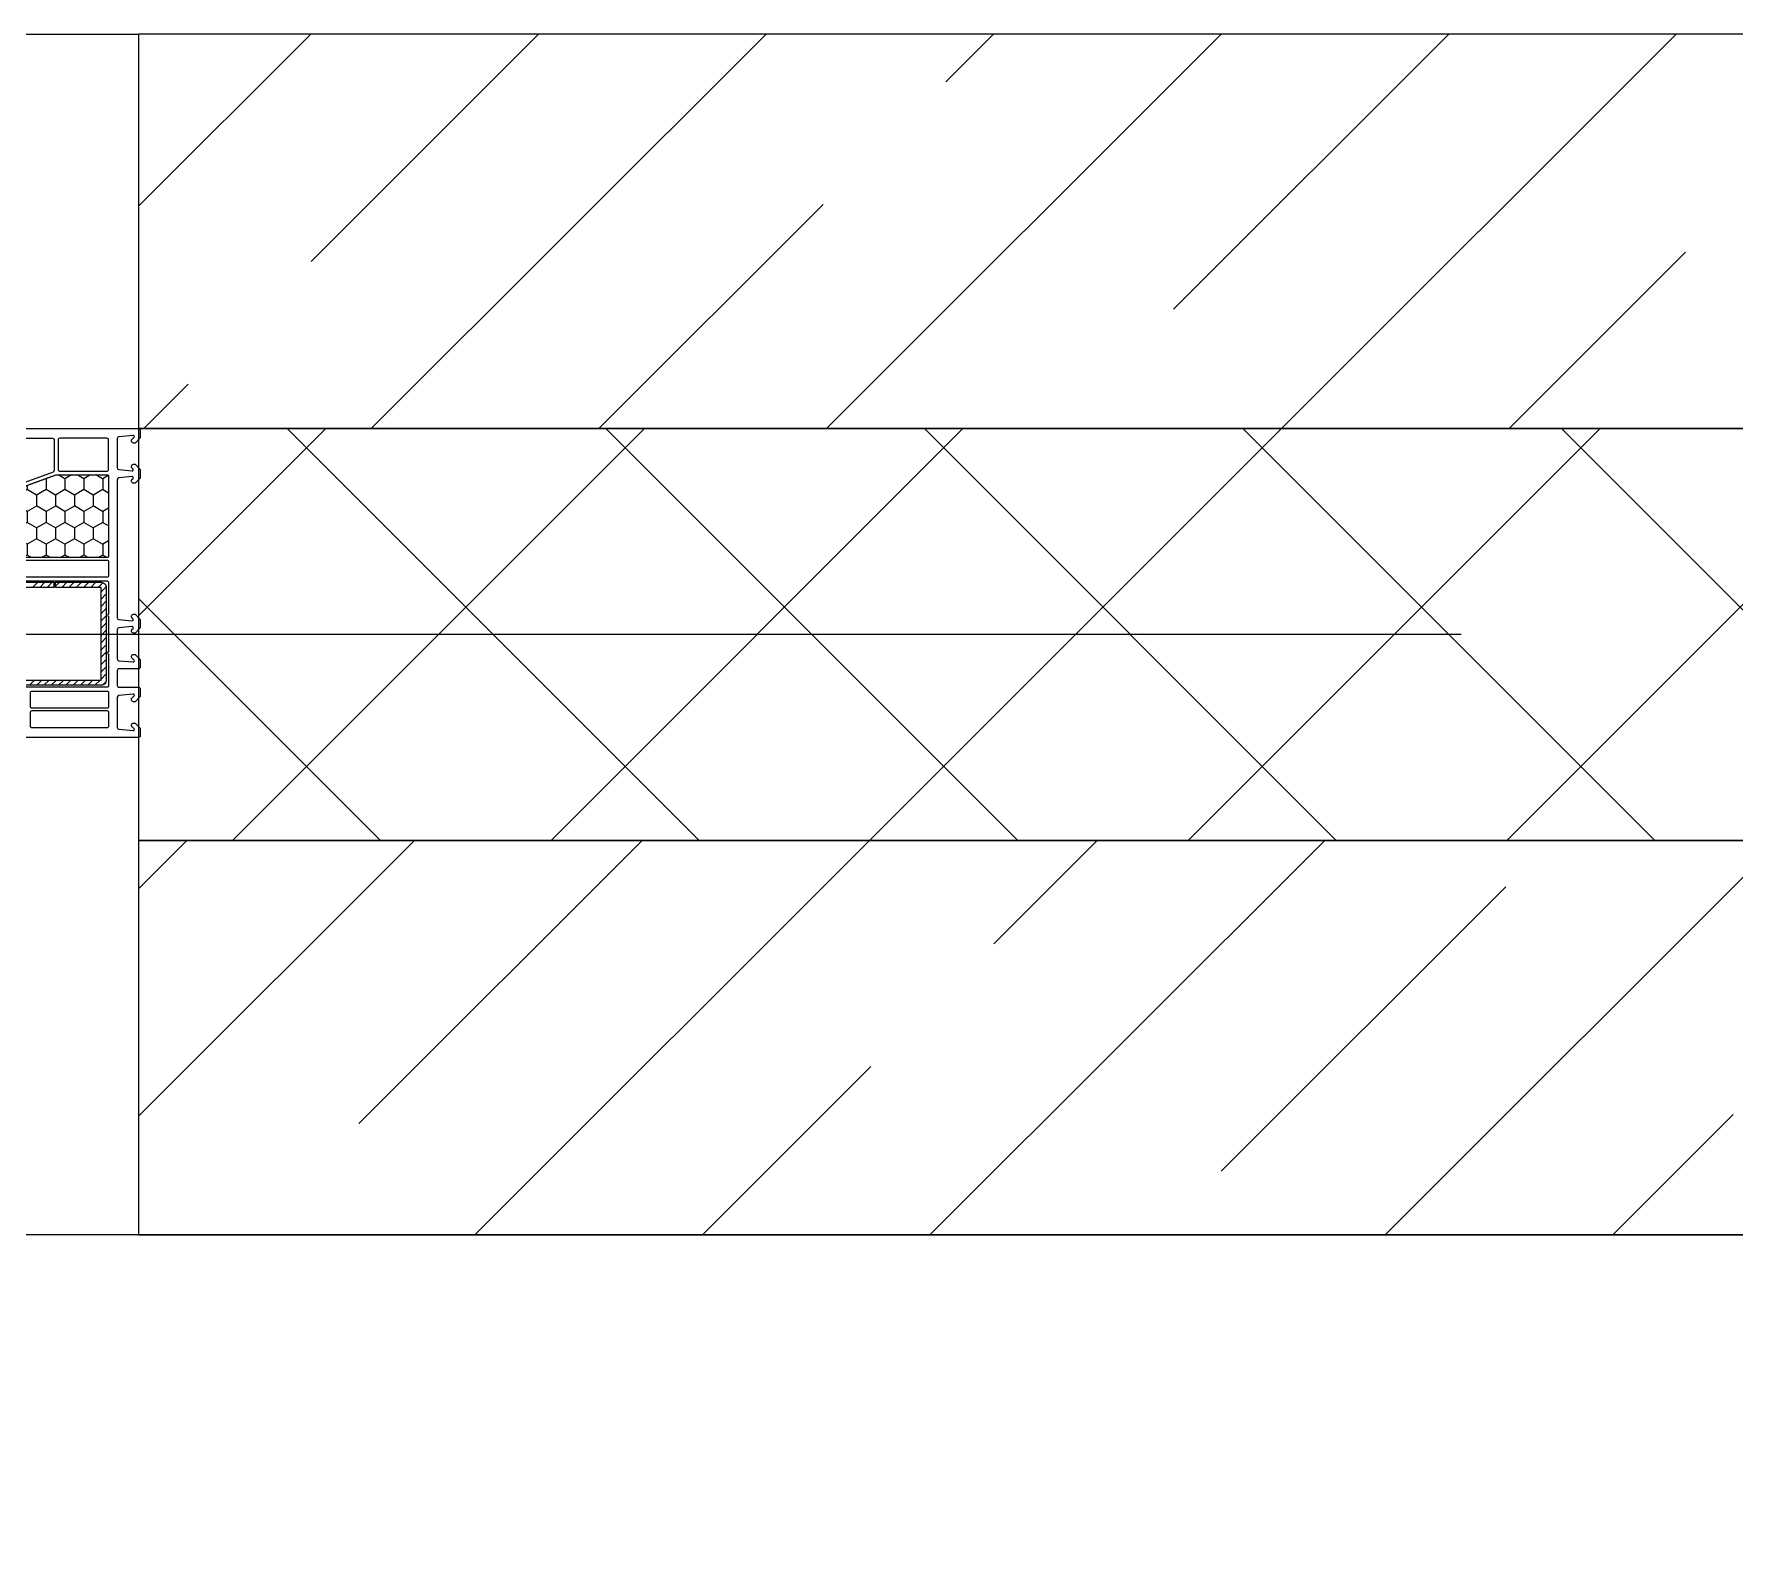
# Model space of a CAD drawing. Header units: inches. Extents: x -19662 to 10260, y -11808 to 5048.
# Drawn here: x -3656 to -3160.5, y 1070.4 to 1511 of the extents above; entities that cross this region are included whole.
import ezdxf

# ---------------------------------------------------------------- set-up
doc = ezdxf.new("R2010")
doc.units = ezdxf.units.IN
doc.header["$MEASUREMENT"] = 0
doc.linetypes.add('CONTI', pattern=[0])
doc.linetypes.add('GOST2.303 5', pattern=[24, 20, -1.5, 1, -1.5])
for name, color, linetype in [('axis_dim', 40, 'CONTI'), ('PVC', 7, 'Continuous'), ('STEEL', 5, 'Continuous')]:
    doc.layers.add(name, color=color, linetype=linetype)
for name, color, linetype, lineweight in [('doors_windows', 4, 'Continuous', 5), ('furniture', 36, 'Continuous', 0), ('Wall2', 40, 'Continuous', 5)]:
    doc.layers.add(name, color=color, linetype=linetype, lineweight=lineweight)

# ---------------------------------------------------------------- blocks, each defined once
blk = doc.blocks.new('*U13')
at = {"linetype": 'Continuous'}
h = blk.add_hatch(dxfattribs=at)
h.set_pattern_fill('HONEY', color=6, angle=-90, style=0)
h.set_pattern_definition([(270, (672.6262, 52.6428), (-2.74963, -4.7625), [3.175, -6.35]), (150, (672.6262, 52.6428), (-2.74963, 4.7625), [3.175, -6.35]), (210, (672.6262, 52.6428), (-5.49926, -6e-07), [-6.35, 3.175])])
h.paths.add_polyline_path([(544.25, -37.59, -0.57735), (543.82, -36.84), (551.5, -23.53, 0.079163), (551.89, -22.5, -0.259107), (552.21, -22.14), (575.88, -13.52, -0.087489), (576.06, -13.49), (590.77, -13.49, -0.414214), (591.27, -13.99), (591.27, -37.09, -0.414214), (590.77, -37.59)])
blk.add_lwpolyline([(543.9, -37.59, -0.57735), (543.64, -37.14), (552.27, -22.19, -0.176327), (552.43, -22.06), (575.92, -13.51, -0.087489), (576.02, -13.49), (590.97, -13.49, -0.414214), (591.27, -13.79), (591.27, -37.29, -0.414214), (590.97, -37.59)], format="xyb", close=True)
at = {"layer": 'PVC'}
blk.add_lwpolyline([(528.3, 0), (599.99, 0, -0.414214), (600.49, -0.5), (600.49, -2.41), (600.49, -2.7), (598.99, -4.2), (598.49, -4.2, -0.414214), (597.99, -3.7), (597.99, -3.3, -0.198912), (598.05, -3.16), (598.7, -2.51, 0.700208), (598.46, -2), (594.25, -2.37, 0.388879), (593.79, -2.87), (593.79, -11.46, 0.388879), (594.25, -11.96), (598.16, -12.3, 0.700208), (598.4, -11.79), (598.05, -11.44, -0.198912), (597.99, -11.3), (597.99, -10.9, -0.414214), (598.49, -10.4), (598.99, -10.4), (600.49, -11.9), (600.49, -14.4), (598.99, -15.9), (598.49, -15.9, -0.414214), (597.99, -15.4), (597.99, -15, -0.198912), (598.05, -14.86), (598.4, -14.51, 0.700208), (598.16, -14), (594.25, -14.34, 0.388879), (593.79, -14.84), (593.79, -55.16, 0.388879), (594.25, -55.66), (598.16, -56, 0.700208), (598.4, -55.49), (598.05, -55.14, -0.198912), (597.99, -55), (597.99, -54.6, -0.414214), (598.49, -54.1), (598.99, -54.1), (600.49, -55.6), (600.49, -58.1), (598.99, -59.6), (598.49, -59.6, -0.414214), (597.99, -59.1), (597.99, -58.7, -0.198912), (598.05, -58.56), (598.4, -58.21, 0.700208), (598.16, -57.7), (594.25, -58.04, 0.388879), (593.79, -58.54), (593.79, -67.13, 0.388879), (594.25, -67.63), (598.46, -68, 0.700208), (598.7, -67.49), (598.05, -66.84, -0.198912), (597.99, -66.7), (597.99, -66.3, -0.414214), (598.49, -65.8), (598.99, -65.8), (600.49, -67.3), (600.49, -67.59), (600.49, -69.5, -0.414214), (599.99, -70), (594.29, -70, 0.414214), (593.79, -70.5), (593.79, -74.9, 0.414214), (594.29, -75.4), (599.99, -75.4, -0.414214), (600.49, -75.9), (600.49, -78.1), (598.99, -79.6), (598.49, -79.6, -0.414214), (597.99, -79.1), (597.99, -78.7, -0.198912), (598.05, -78.56), (598.7, -77.91, 0.700208), (598.46, -77.4), (594.25, -77.77, 0.388879), (593.79, -78.27), (593.79, -87.13, 0.388879), (594.25, -87.63), (598.46, -88, 0.700208), (598.7, -87.49), (598.05, -86.84, -0.198912), (597.99, -86.7), (597.99, -86.3, -0.414214), (598.49, -85.8), (598.99, -85.8), (600.49, -87.3), (600.49, -87.59), (600.49, -89.5, -0.414214), (599.99, -90), (555.24, -90)], format="xyb", dxfattribs=at)
for points in [[(574.94, -2.8, -0.414214), (575.44, -3.3), (575.44, -12.18, -0.315299), (575.11, -12.65), (552.42, -20.91, -0.415199), (551.78, -20.61, 0.110369), (550.96, -19.32), (547.6, -15.95, -0.339454), (547.52, -15.35), (554.62, -3.05, -0.267949), (555.05, -2.8)], [(576.54, -3.3), (576.54, -11.9, 0.414214), (577.04, -12.4), (590.79, -12.4, 0.414214), (591.29, -11.9), (591.29, -3.3, 0.414214), (590.79, -2.8), (577.04, -2.8, 0.414214)], [(575.99, -13.5), (590.79, -13.5, -0.414214), (591.29, -14), (591.29, -37.1, -0.414214), (590.79, -37.6), (544.27, -37.6, -0.57735), (543.84, -36.85), (551.52, -23.54, 0.079163), (551.91, -22.51, -0.259107), (552.23, -22.15)], [(590.79, -38.3, -0.414214), (591.29, -38.8), (591.29, -42.8, -0.414214), (590.79, -43.3), (559.83, -43.3, -0.252264), (559.41, -43.08, 0.152167), (557.8, -41.76, -0.305615), (557.49, -41.29), (557.49, -38.8, -0.414214), (557.99, -38.3)], [(590.79, -44.4, -0.414214), (591.29, -44.9), (591.29, -54.1, 1), (591.29, -54.7), (591.29, -65.1, 1), (591.29, -65.7), (591.29, -74.9, -0.414214), (590.79, -75.4), (560.49, -75.4, -0.414214), (559.99, -74.9), (559.99, -44.9, -0.414214), (560.49, -44.4)], [(590.79, -76.5, -0.414214), (591.29, -77), (591.29, -81, -0.414214), (590.79, -81.5), (568.99, -81.5, -0.414214), (568.49, -81), (568.49, -77, -0.414214), (568.99, -76.5)], [(590.79, -82.2, -0.414214), (591.29, -82.7), (591.29, -86.7, -0.414214), (590.79, -87.2), (568.99, -87.2, -0.414214), (568.49, -86.7), (568.49, -82.7, -0.414214), (568.99, -82.2)]]:
    blk.add_lwpolyline(points, format="xyb", close=True, dxfattribs=at)
at = {"layer": 'STEEL', "color": 5, "linetype": 'Continuous'}
for p, q in [((570.63, -44.8), (569.13, -46.3)), ((572.75, -44.8), (571.25, -46.3)), ((574.87, -44.8), (573.37, -46.3)), ((577, -44.8), (575.84, -45.95)), ((579.12, -44.8), (577.62, -46.3)), ((581.24, -44.8), (579.74, -46.3)), ((583.36, -44.8), (581.86, -46.3)), ((585.48, -44.8), (583.98, -46.3)), ((587.6, -44.8), (586.1, -46.3)), ((589.62, -44.9), (588.22, -46.3)), ((590.57, -46.07), (589.09, -47.55)), ((590.59, -48.17), (589.09, -49.67)), ((590.59, -50.3), (589.09, -51.8)), ((590.59, -52.42), (589.09, -53.92)), ((590.59, -54.54), (589.09, -56.04)), ((590.59, -56.66), (589.09, -58.16)), ((590.59, -58.78), (589.09, -60.28)), ((590.59, -60.9), (589.09, -62.4)), ((590.59, -63.02), (589.09, -64.52)), ((590.59, -65.15), (589.09, -66.65)), ((590.59, -67.27), (589.09, -68.77)), ((569.71, -73.3), (568.21, -74.8)), ((571.83, -73.3), (570.33, -74.8)), ((573.95, -73.3), (572.45, -74.8)), ((576.07, -73.3), (574.57, -74.8)), ((578.19, -73.3), (576.69, -74.8)), ((580.32, -73.3), (578.82, -74.8)), ((582.44, -73.3), (580.94, -74.8)), ((584.56, -73.3), (583.06, -74.8)), ((586.68, -73.3), (585.18, -74.8)), ((588.8, -73.3), (587.3, -74.8)), ((590.59, -69.39), (589.09, -70.89)), ((590.59, -71.51), (589.09, -73.01)), ((590.54, -73.68), (589.47, -74.75))]:
    blk.add_line(p, q, dxfattribs=at)
blk.add_lwpolyline([(575.84, -46.3), (575.84, -44.8), (589.09, -44.8, -0.414214), (590.59, -46.3), (590.59, -73.3, -0.414214), (589.09, -74.8), (562.09, -74.8, -0.414214), (560.59, -73.3), (560.59, -46.3, -0.414214), (562.09, -44.8), (575.34, -44.8), (575.34, -46.3), (562.09, -46.3), (562.09, -73.3), (589.09, -73.3), (589.09, -46.3)], format="xyb", close=True, dxfattribs=at)

msp = doc.modelspace()

# ---------------------------------------------------------------- linework, layer by layer
at = {"layer": 'axis_dim', "linetype": 'GOST2.303 5', "lineweight": 25, "ltscale": 100}
for points in [[(-3500.58, 1336), (-9250.59, 1336)], [(8759.7, 1336), (-3500.58, 1336)]]:
    msp.add_lwpolyline(points, dxfattribs=at)
at = {"layer": 'doors_windows', "lineweight": 20, "ltscale": 50}
msp.add_lwpolyline([(-4225.59, 1511), (-3625.57, 1511), (-3625.57, 1161), (-4225.59, 1161)], close=True, dxfattribs=at)
at = {"layer": 'furniture'}
msp.add_lwpolyline([(-2345.57, -1263.98), (-2345.56, 1161.01), (-4275.59, 1161), (-4275.59, 561), (-2945.57, 560.94), (-2945.57, -1263.95), (-2345.57, -1263.95)], dxfattribs=at)
at = {"layer": 'Wall2', "ltscale": 100}
for points in [[(-3625.57, 1460.8), (-3575.37, 1511)], [(-2135.56, 1511), (-3625.57, 1511)], [(-3625.57, 1511), (-3625.57, 1396)], [(-3575.34, 1444.74), (-3509.08, 1511)], [(-3557.78, 1396), (-3442.79, 1511)], [(-3425.2, 1396), (-3310.2, 1511)], [(-3390.39, 1497.11), (-3376.49, 1511)], [(-3324.1, 1430.82), (-3243.91, 1511)], [(-3292.62, 1396), (-3177.62, 1511)], [(-3491.49, 1396), (-3426.19, 1461.31)], [(-3226.33, 1396), (-3174.94, 1447.39)], [(-3624.08, 1396), (-3611.14, 1408.94)], [(-3625.57, 1341.47), (-3571.04, 1396)], [(-2135.56, 1396), (-3625.57, 1396)], [(-3625.57, 1396), (-3625.57, 1276)], [(-3625.57, 1396), (-2135.56, 1396)], [(-3598.24, 1276), (-3478.24, 1396)], [(-3462.29, 1276), (-3582.29, 1396)], [(-3505.43, 1276), (-3385.43, 1396)], [(-3369.48, 1276), (-3489.48, 1396)], [(-3412.62, 1276), (-3292.62, 1396)], [(-3276.67, 1276), (-3396.68, 1396)], [(-3319.81, 1276), (-3199.81, 1396)], [(-3183.87, 1276), (-3303.87, 1396)], [(-3227.01, 1276), (-3107.01, 1396)], [(-3091.06, 1276), (-3211.06, 1396)], [(-3555.1, 1276), (-3625.57, 1346.48)], [(-3625.57, 1195.63), (-3545.2, 1276)], [(-3625.57, 1261.92), (-3611.49, 1276)], [(-2135.56, 1276), (-3625.57, 1276)], [(-3625.57, 1276), (-3625.57, 1161)], [(-3625.57, 1276), (-2135.56, 1276)], [(-3561.42, 1193.5), (-3478.91, 1276)], [(-3527.62, 1161), (-3412.62, 1276)], [(-3395.04, 1161), (-3280.04, 1276)], [(-3376.47, 1245.87), (-3346.33, 1276)], [(-3262.46, 1161), (-3147.46, 1276)], [(-3310.18, 1179.57), (-3227.31, 1262.44)], [(-3461.33, 1161), (-3412.26, 1210.07)], [(-3196.16, 1161), (-3161.02, 1196.15)], [(-3625.57, 1161), (-2135.56, 1161)]]:
    msp.add_lwpolyline(points, dxfattribs=at)

# ---------------------------------------------------------------- block references
at = {"ltscale": 100}
msp.add_blockref('*U13', (-4225.59, 1396), dxfattribs=at)

doc.saveas('drawing.dxf')
